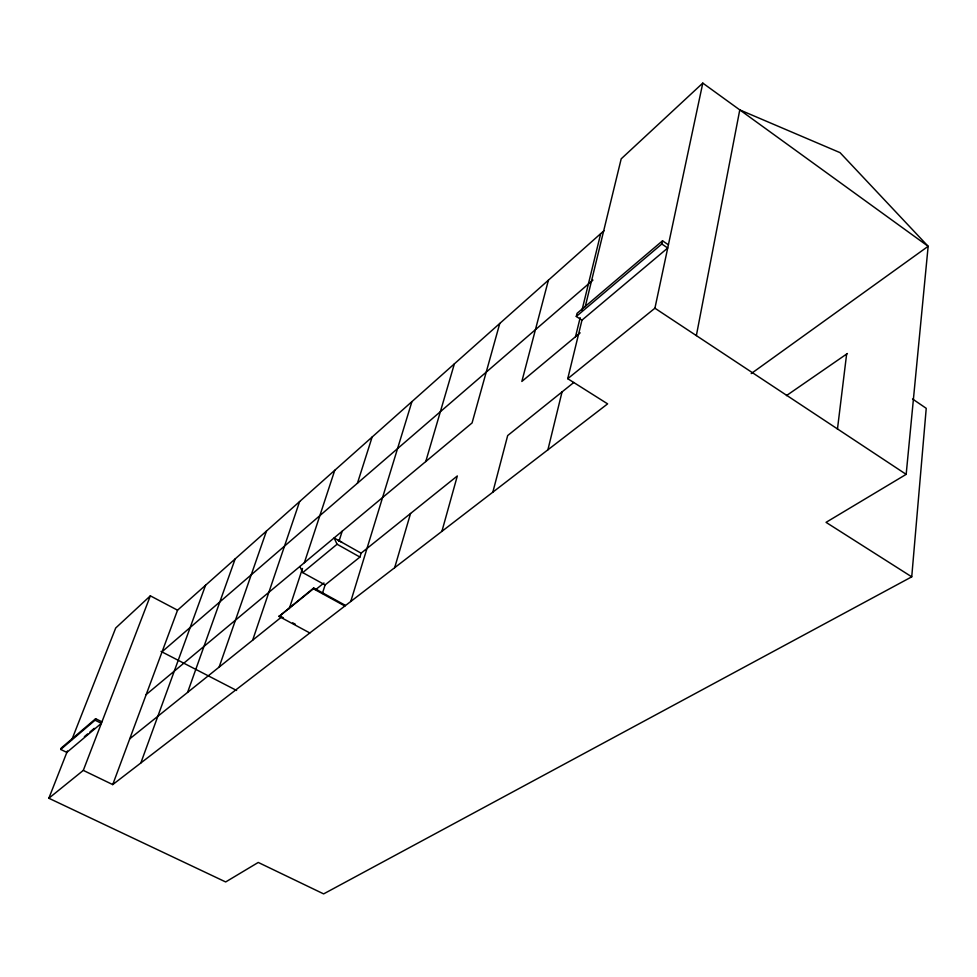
<?xml version="1.0" encoding="UTF-8"?>
<svg xmlns="http://www.w3.org/2000/svg" width="977" height="977" viewBox="0 0 977 977"><rect width="100%" height="100%" fill="white"/><g stroke="black" fill="none" stroke-linecap="round" stroke-linejoin="round"><path stroke-width="1.47" d="M67.413 750.971L48.85 798.246L225.675 881.95L258.258 862.447L323.631 893.894L911.736 576.833L926.233 408.325L912.555 398.995M911.736 576.833L826.041 522.353L906.167 474.358L928.15 246.302L840.037 152.644L739.772 109.888L696.357 335.612M837.448 429.184L846.632 354.053M48.85 798.246L83.301 770.389L112.734 784.592L607.621 403.867L567.735 378.697L654.92 308.207L702.793 83.106L928.15 246.302L751.203 373.593M567.735 378.697L581.974 320.151L576.296 316.475L661.832 244.006L662.528 240.806L668.402 244.8M547.902 449.811L562.044 391.924M575.514 336.723L580.167 317.684M581.95 310.368L600.696 233.65M585.247 306.68L621.189 158.848L702.793 83.106M576.296 316.475L577.065 313.348L662.528 240.806M492.823 492.188L507.674 435.559L573.804 382.483M548.415 280.167L521.852 381.445L580.155 332.852M441.897 531.366L457.321 475.958L361.136 553.141M499.772 323.448L472.074 422.943L146.184 694.562M394.671 567.698L410.548 513.487M425.764 461.535L454.378 363.847M350.767 601.466L411.928 401.62M359.939 557.061L361.124 553.177L334.146 537.961L337.077 544.238L359.939 557.061L325.109 584.93L322.373 593.515M338.97 541.356L342.194 531.183M357.448 483.212L372.139 437.024M313.434 588.777L313.69 587.971L345.113 605.203L344.869 606.009L313.434 588.777L279.068 616.426L309.831 632.962M289.253 608.708L302.479 568.467M304.372 562.715L334.769 470.279M279.068 616.426L313.69 587.971M252.64 640.216L299.609 501.555M219.129 667.108L266.465 531.048M187.584 692.412L235.176 558.893M140.822 762.988L205.573 585.235M112.734 784.592L177.545 610.185L604.067 230.645M83.301 770.389L150.348 595.836L177.545 610.185M67.071 752.522L60.721 749.444L95.062 720.196L95.636 718.718L101.95 721.844M71.846 739.662L115.701 628.003L150.348 595.836M60.721 749.444L61.282 748.003L95.636 718.718M162.109 651.696L592.954 280.081M84.364 736.682L87.661 733.898M89.86 732.042L94.256 728.329M66.851 752.412L101.376 723.322L95.062 720.196M581.974 320.151L667.718 248.011L661.832 244.006M299.902 566.501L302.736 572.607L337.077 544.238M129.733 738.832L281.168 617.317M315.718 589.595L323.973 582.964M786.436 395.624L847.389 353.527M161.034 651.427L236.593 690.458M279.337 615.632L283.342 617.794M292.697 622.825L295.372 624.266M302.736 572.607L325.109 584.93M338.323 540.318L342.035 542.443M654.92 308.207L906.167 474.358"/></g></svg>
